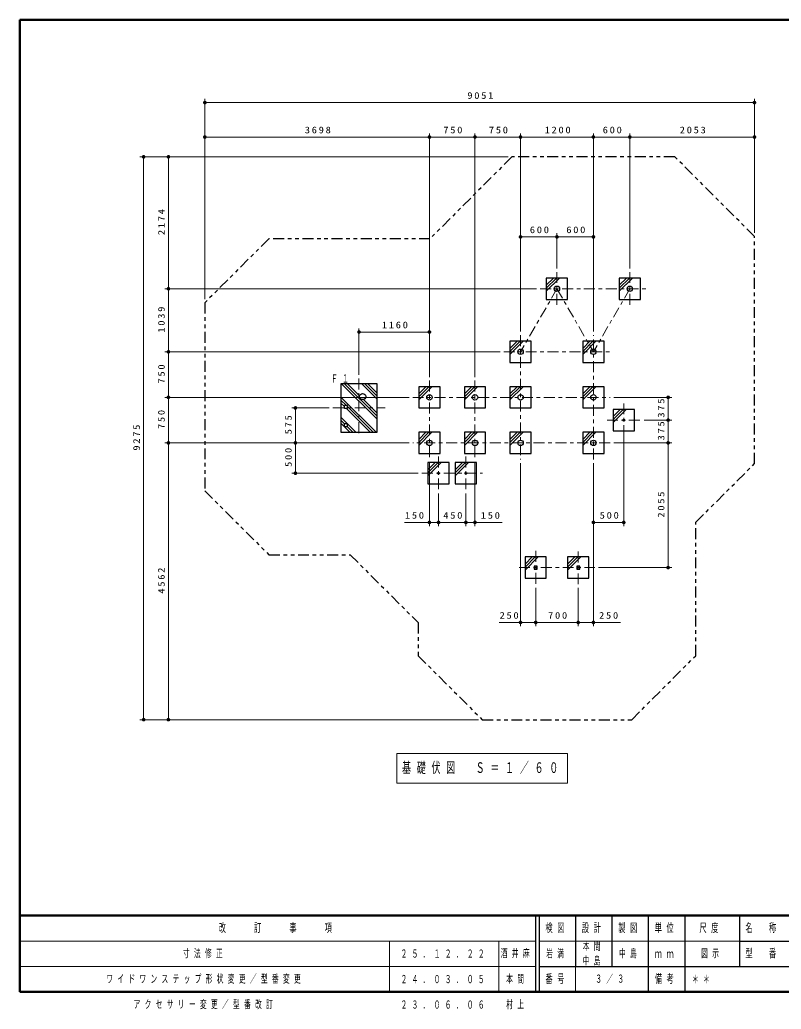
# Model space of a CAD drawing. Units: millimetres on the paper, scale 1:60. Extents: x -385 to 0, y -599 to 267.
# Drawn here: x -385 to -176, y -598.7 to -327 of the extents above; entities that cross this region are included whole.
import ezdxf

# ---------------------------------------------------------------- set-up
doc = ezdxf.new("R2010")
doc.units = ezdxf.units.MM
doc.linetypes.add('USER2', pattern=[6, 3, -1, 1, -1])
doc.linetypes.add('USER3', pattern=[8, 3, -1, 1, -1, 1, -1])
doc.layers.add('LY_1', color=7, linetype='Continuous', lineweight=25)
doc.styles.add('ＭＳ ゴシック', font='')
doc.styles.get('ＭＳ ゴシック').set_extended_font_data('MS Gothic')

# ---------------------------------------------------------------- blocks, each defined once
blk = doc.blocks.new('filled_dot')
at = {"color": 0, "linetype": 'Continuous', "lineweight": -2, "const_width": 1.25}
blk.add_lwpolyline([(-0.625, 0, 1), (0.625, 0, 1)], format="xyb", close=True, dxfattribs=at)

msp = doc.modelspace()

# ---------------------------------------------------------------- linework, layer by layer
at = {"layer": 'LY_1', "lineweight": 50}
for p, q in [((-385, -327), (-385, -594)), ((0, -327), (-385, -327)), ((-385, -573), (0, -573)), ((-385, -594), (0, -594))]:
    msp.add_line(p, q, dxfattribs=at)
at = {"layer": 'LY_1', "lineweight": 13}
for p, q in [((-334.21, -403.702), (-334.21, -348.735)), ((-334.21, -349.735), (-183.367, -349.735)), ((-183.367, -385.487), (-183.367, -348.735)), ((-272.576, -425.105), (-272.576, -358.201)), ((-260.076, -425.105), (-260.076, -358.201)), ((-247.576, -412.605), (-247.576, -358.201)), ((-227.576, -412.605), (-227.576, -358.201)), ((-217.576, -395.284), (-217.576, -358.201)), ((-217.576, -395.284), (-217.576, -358.201)), ((-183.367, -385.487), (-183.367, -358.201)), ((-334.21, -359.201), (-272.576, -359.201)), ((-272.576, -359.201), (-260.076, -359.201)), ((-260.076, -359.201), (-247.576, -359.201)), ((-247.576, -359.201), (-227.576, -359.201)), ((-227.576, -359.201), (-217.576, -359.201)), ((-217.576, -359.201), (-183.367, -359.201)), ((-250.932, -364.634), (-352.019, -364.634)), ((-351.019, -519.214), (-351.019, -364.634)), ((-250.932, -364.634), (-345.21, -364.634)), ((-344.21, -400.868), (-344.21, -364.634)), ((-237.576, -395.284), (-237.576, -385.619)), ((-247.576, -386.619), (-237.576, -386.619)), ((-237.576, -386.619), (-227.576, -386.619)), ((-240.492, -399.921), (-238.522, -397.951)), ((-240.492, -400.746), (-237.697, -397.951)), ((-240.492, -401.571), (-236.873, -397.951)), ((-220.492, -399.921), (-218.522, -397.951)), ((-220.492, -400.746), (-217.697, -397.951)), ((-220.492, -401.571), (-216.873, -397.951)), ((-243.159, -400.868), (-345.21, -400.868)), ((-344.21, -418.188), (-344.21, -400.868)), ((-291.909, -424.504), (-291.909, -411.749)), ((-291.909, -412.749), (-272.576, -412.749)), ((-272.576, -425.105), (-272.576, -411.749)), ((-250.492, -417.242), (-248.522, -415.272)), ((-250.492, -418.067), (-247.697, -415.272)), ((-250.492, -418.891), (-246.873, -415.272)), ((-230.492, -417.242), (-228.522, -415.272)), ((-230.492, -418.067), (-227.697, -415.272)), ((-230.492, -418.891), (-226.873, -415.272)), ((-253.159, -418.188), (-345.21, -418.188)), ((-344.21, -430.688), (-344.21, -418.188)), ((-286.909, -436.722), (-296.693, -426.938)), ((-286.909, -435.897), (-295.868, -426.938)), ((-291.729, -430.252), (-295.043, -426.938)), ((-286.909, -431.197), (-291.168, -426.938)), ((-286.909, -430.372), (-290.343, -426.938)), ((-286.909, -429.547), (-289.518, -426.938)), ((-275.492, -429.742), (-273.522, -427.772)), ((-275.492, -430.567), (-272.697, -427.772)), ((-275.492, -431.391), (-271.873, -427.772)), ((-262.992, -429.742), (-261.022, -427.772)), ((-262.992, -430.567), (-260.197, -427.772)), ((-262.992, -431.391), (-259.373, -427.772)), ((-250.492, -429.742), (-248.522, -427.772)), ((-250.492, -430.567), (-247.697, -427.772)), ((-250.492, -431.391), (-246.873, -427.772)), ((-230.492, -429.742), (-228.522, -427.772)), ((-230.492, -430.567), (-227.697, -427.772)), ((-230.492, -431.391), (-226.873, -427.772)), ((-278.159, -430.688), (-345.21, -430.688)), ((-344.21, -443.188), (-344.21, -430.688)), ((-287.235, -440.272), (-296.909, -430.598)), ((-295.37, -432.962), (-296.909, -431.423)), ((-286.909, -435.072), (-290.699, -431.282)), ((-221.992, -430.688), (-206.059, -430.688)), ((-207.059, -430.688), (-207.059, -436.938)), ((-300.063, -433.605), (-310.354, -433.605)), ((-309.354, -443.188), (-309.354, -433.605)), ((-295.918, -433.238), (-296.909, -432.247)), ((-288.885, -440.272), (-295.362, -433.795)), ((-288.06, -440.272), (-295.085, -433.247)), ((-222.159, -435.992), (-220.189, -434.022)), ((-222.159, -436.817), (-219.364, -434.022)), ((-222.159, -437.641), (-218.539, -434.022)), ((-292.761, -440.272), (-296.909, -436.123)), ((-295.918, -437.939), (-296.909, -436.948)), ((-213.659, -436.938), (-206.059, -436.938)), ((-207.059, -436.938), (-207.059, -443.188)), ((-294.41, -440.272), (-296.909, -437.773)), ((-293.586, -440.272), (-295.062, -438.795)), ((-275.492, -442.242), (-273.522, -440.272)), ((-275.492, -443.067), (-272.697, -440.272)), ((-275.492, -443.891), (-271.873, -440.272)), ((-262.992, -442.242), (-261.022, -440.272)), ((-262.992, -443.067), (-260.197, -440.272)), ((-262.992, -443.891), (-259.373, -440.272)), ((-250.492, -442.242), (-248.522, -440.272)), ((-250.492, -443.067), (-247.697, -440.272)), ((-250.492, -443.891), (-246.873, -440.272)), ((-230.492, -442.242), (-228.522, -440.272)), ((-230.492, -443.067), (-227.697, -440.272)), ((-230.492, -443.891), (-226.873, -440.272)), ((-219.242, -440.855), (-219.242, -466.04)), ((-278.159, -443.188), (-345.21, -443.188)), ((-344.21, -519.214), (-344.21, -443.188)), ((-309.354, -451.522), (-309.354, -443.188)), ((-221.992, -443.188), (-206.059, -443.188)), ((-207.059, -443.188), (-207.059, -477.443)), ((-272.992, -450.575), (-271.022, -448.605)), ((-272.992, -451.4), (-270.197, -448.605)), ((-272.992, -452.225), (-269.373, -448.605)), ((-272.576, -448.772), (-272.576, -466.04)), ((-265.492, -450.575), (-263.522, -448.605)), ((-265.492, -451.4), (-262.697, -448.605)), ((-265.492, -452.225), (-261.873, -448.605)), ((-260.076, -448.772), (-260.076, -466.04)), ((-247.576, -448.805), (-247.576, -493.514)), ((-227.576, -448.805), (-227.576, -493.514)), ((-275.659, -451.522), (-310.354, -451.522)), ((-270.076, -457.105), (-270.076, -466.04)), ((-262.576, -457.105), (-262.576, -466.04)), ((-270.076, -465.04), (-279.444, -465.04)), ((-262.576, -465.04), (-270.076, -465.04)), ((-252.622, -465.04), (-262.576, -465.04)), ((-219.242, -465.04), (-227.576, -465.04)), ((-246.326, -476.496), (-244.356, -474.526)), ((-246.326, -477.321), (-243.531, -474.526)), ((-246.326, -478.146), (-242.706, -474.526)), ((-234.659, -476.496), (-232.689, -474.526)), ((-234.659, -477.321), (-231.864, -474.526)), ((-234.659, -478.146), (-231.039, -474.526)), ((-226.159, -477.443), (-206.059, -477.443)), ((-243.409, -483.026), (-243.409, -493.514)), ((-231.742, -483.026), (-231.742, -493.514)), ((-243.409, -492.514), (-253.469, -492.514)), ((-231.742, -492.514), (-243.409, -492.514)), ((-220.163, -492.514), (-231.742, -492.514)), ((-259.089, -519.214), (-352.019, -519.214)), ((-259.089, -519.214), (-345.21, -519.214)), ((-281.489, -528.481), (-281.489, -536.614)), ((-234.689, -528.481), (-281.489, -528.481)), ((-234.689, -536.614), (-234.689, -528.481)), ((-281.489, -536.614), (-234.689, -536.614)), ((-385, -580), (-243.5, -580)), ((-283.5, -580), (-283.5, -594)), ((-253.5, -580), (-253.5, -594)), ((-242.5, -580), (-187.5, -580)), ((-385, -587), (-243.5, -587)), ((-232.5, -587), (-232.5, -594))]:
    msp.add_line(p, q, dxfattribs=at)
at = {"layer": 'LY_1', "linetype": 'USER2', "lineweight": 13}
for p, q in [((-237.576, -396.284), (-237.576, -405.451)), ((-217.576, -396.284), (-217.576, -405.451)), ((-237.576, -400.868), (-247.576, -418.188)), ((-242.159, -400.868), (-212.992, -400.868)), ((-237.576, -400.868), (-227.576, -418.188)), ((-217.576, -400.868), (-227.576, -418.188)), ((-247.576, -413.605), (-247.576, -447.772)), ((-227.576, -447.772), (-227.576, -413.605)), ((-252.159, -418.188), (-222.992, -418.188)), ((-291.909, -425.504), (-291.909, -441.491)), ((-272.576, -426.105), (-272.576, -447.772)), ((-260.076, -426.105), (-260.076, -447.772)), ((-277.159, -430.688), (-222.992, -430.688)), ((-299.093, -433.605), (-284.725, -433.605)), ((-219.242, -432.355), (-219.242, -441.522)), ((-223.826, -436.938), (-214.659, -436.938)), ((-222.992, -443.188), (-277.159, -443.188)), ((-270.076, -446.938), (-270.076, -456.105)), ((-262.576, -446.938), (-262.576, -456.105)), ((-274.659, -451.522), (-257.992, -451.522)), ((-243.409, -472.86), (-243.409, -482.026)), ((-231.742, -482.026), (-231.742, -472.86)), ((-247.992, -477.443), (-227.159, -477.443))]:
    msp.add_line(p, q, dxfattribs=at)
at = {"layer": 'LY_1'}
for p, q in [((-240.492, -397.951), (-240.492, -403.784)), ((-234.659, -397.951), (-240.492, -397.951)), ((-234.659, -403.784), (-234.659, -397.951)), ((-220.492, -397.951), (-220.492, -403.784)), ((-214.659, -397.951), (-220.492, -397.951)), ((-214.659, -403.784), (-214.659, -397.951)), ((-240.492, -403.784), (-234.659, -403.784)), ((-220.492, -403.784), (-214.659, -403.784)), ((-250.492, -415.272), (-250.492, -421.105)), ((-244.659, -415.272), (-250.492, -415.272)), ((-244.659, -421.105), (-244.659, -415.272)), ((-230.492, -415.272), (-230.492, -421.105)), ((-224.659, -415.272), (-230.492, -415.272)), ((-224.659, -421.105), (-224.659, -415.272)), ((-250.492, -421.105), (-244.659, -421.105)), ((-230.492, -421.105), (-224.659, -421.105)), ((-286.909, -426.938), (-296.909, -426.938)), ((-296.909, -426.938), (-296.909, -440.272)), ((-286.909, -440.272), (-286.909, -426.938)), ((-275.492, -427.772), (-275.492, -433.605)), ((-269.659, -427.772), (-275.492, -427.772)), ((-269.659, -433.605), (-269.659, -427.772)), ((-262.992, -427.772), (-262.992, -433.605)), ((-257.159, -427.772), (-262.992, -427.772)), ((-257.159, -433.605), (-257.159, -427.772)), ((-250.492, -427.772), (-250.492, -433.605)), ((-244.659, -427.772), (-250.492, -427.772)), ((-244.659, -433.605), (-244.659, -427.772)), ((-230.492, -427.772), (-230.492, -433.605)), ((-224.659, -427.772), (-230.492, -427.772)), ((-224.659, -433.605), (-224.659, -427.772)), ((-295.918, -433.795), (-295.918, -432.962)), ((-295.085, -432.962), (-295.918, -432.962)), ((-295.085, -433.795), (-295.918, -433.795)), ((-295.085, -433.795), (-295.085, -432.962)), ((-275.492, -433.605), (-269.659, -433.605)), ((-262.992, -433.605), (-257.159, -433.605)), ((-250.492, -433.605), (-244.659, -433.605)), ((-230.492, -433.605), (-224.659, -433.605)), ((-222.159, -434.022), (-222.159, -439.855)), ((-216.326, -434.022), (-222.159, -434.022)), ((-216.326, -439.855), (-216.326, -434.022)), ((-295.085, -437.962), (-295.918, -437.962)), ((-295.918, -438.795), (-295.918, -437.962)), ((-295.085, -438.795), (-295.918, -438.795)), ((-295.085, -438.795), (-295.085, -437.962)), ((-222.159, -439.855), (-216.326, -439.855)), ((-296.909, -440.272), (-286.909, -440.272)), ((-275.492, -440.272), (-275.492, -446.105)), ((-269.659, -440.272), (-275.492, -440.272)), ((-269.659, -446.105), (-269.659, -440.272)), ((-262.992, -440.272), (-262.992, -446.105)), ((-257.159, -440.272), (-262.992, -440.272)), ((-257.159, -446.105), (-257.159, -440.272)), ((-250.492, -440.272), (-250.492, -446.105)), ((-244.659, -440.272), (-250.492, -440.272)), ((-244.659, -446.105), (-244.659, -440.272)), ((-230.492, -440.272), (-230.492, -446.105)), ((-224.659, -440.272), (-230.492, -440.272)), ((-224.659, -446.105), (-224.659, -440.272)), ((-275.492, -446.105), (-269.659, -446.105)), ((-262.992, -446.105), (-257.159, -446.105)), ((-250.492, -446.105), (-244.659, -446.105)), ((-230.492, -446.105), (-224.659, -446.105)), ((-272.992, -448.605), (-272.992, -454.438)), ((-267.159, -448.605), (-272.992, -448.605)), ((-267.159, -454.438), (-267.159, -448.605)), ((-265.492, -448.605), (-265.492, -454.438)), ((-259.659, -448.605), (-265.492, -448.605)), ((-259.659, -454.438), (-259.659, -448.605)), ((-272.992, -454.438), (-267.159, -454.438)), ((-265.492, -454.438), (-259.659, -454.438)), ((-246.326, -474.526), (-246.326, -480.36)), ((-240.492, -474.526), (-246.326, -474.526)), ((-240.492, -480.36), (-240.492, -474.526)), ((-234.659, -474.526), (-234.659, -480.36)), ((-228.826, -474.526), (-234.659, -474.526)), ((-228.826, -480.36), (-228.826, -474.526)), ((-246.326, -480.36), (-240.492, -480.36)), ((-234.659, -480.36), (-228.826, -480.36)), ((-243.5, -573), (-243.5, -594)), ((-242.5, -573), (-242.5, -594)), ((-232.5, -573), (-232.5, -587)), ((-222.5, -573), (-222.5, -587)), ((-212.5, -573), (-212.5, -594)), ((-202.5, -573), (-202.5, -587)), ((-187.5, -573), (-187.5, -587)), ((-187.5, -580), (-70, -580)), ((-242.5, -587), (0, -587)), ((-202.5, -587), (-202.5, -594))]:
    msp.add_line(p, q, dxfattribs=at)
at = {"layer": 'LY_1', "linetype": 'USER3'}
msp.add_lwpolyline([(-183.367, -448.889), (-183.367, -386.487), (-205.219, -364.634), (-249.932, -364.634), (-272.426, -387.128), (-316.637, -387.128), (-334.21, -404.702), (-334.21, -456.357), (-316.637, -473.931), (-294.296, -473.931), (-275.662, -492.565), (-275.662, -501.641), (-258.089, -519.214), (-217.063, -519.214), (-199.489, -501.641), (-199.489, -465.012)], close=True, dxfattribs=at)
at = {"layer": 'LY_1'}
for points in [[(-243.826, -477.026), (-243.826, -477.86), (-242.992, -477.86), (-242.992, -477.026)], [(-232.159, -477.026), (-232.159, -477.86), (-231.326, -477.86), (-231.326, -477.026)]]:
    msp.add_lwpolyline(points, close=True, dxfattribs=at)
for centre, radius in [((-237.576, -400.868), 0.743), ((-217.576, -400.868), 0.743), ((-247.576, -418.188), 0.743), ((-227.576, -418.188), 0.743), ((-290.909, -430.462), 0.847), ((-272.576, -430.688), 0.743), ((-260.076, -430.688), 0.743), ((-247.576, -430.688), 0.743), ((-227.576, -430.688), 0.743), ((-219.242, -436.938), 0.283), ((-272.576, -443.188), 0.743), ((-260.076, -443.188), 0.743), ((-247.576, -443.188), 0.743), ((-227.576, -443.188), 0.743), ((-270.076, -451.522), 0.227), ((-262.576, -451.522), 0.227)]:
    msp.add_circle(centre, radius, dxfattribs=at)

# ---------------------------------------------------------------- block references
at = {"layer": 'LY_1', "lineweight": 13, "xscale": 0.4, "yscale": 0.4}
for p in [(-334.21, -349.735), (-334.21, -359.201), (-272.576, -359.201), (-260.076, -359.201), (-247.576, -359.201), (-227.576, -359.201), (-217.576, -359.201), (-247.576, -386.619), (-237.576, -386.619), (-291.909, -412.749), (-272.576, -465.04), (-270.076, -465.04), (-262.576, -465.04), (-227.576, -465.04), (-247.576, -492.514), (-243.409, -492.514), (-231.742, -492.514)]:
    msp.add_blockref('filled_dot', p, dxfattribs=at)
for p, rotation in [((-183.367, -349.735), 180), ((-272.576, -359.201), 180), ((-260.076, -359.201), 180), ((-247.576, -359.201), 180), ((-227.576, -359.201), 180), ((-217.576, -359.201), 180), ((-183.367, -359.201), 180), ((-351.019, -364.634), 270), ((-344.21, -364.634), 270), ((-237.576, -386.619), 180), ((-227.576, -386.619), 180), ((-344.21, -400.868), 90), ((-344.21, -400.868), 270), ((-272.576, -412.749), 180), ((-344.21, -418.188), 270), ((-344.21, -418.188), 90), ((-344.21, -430.688), 270), ((-344.21, -430.688), 90), ((-207.059, -430.688), 270), ((-309.354, -433.605), 270), ((-207.059, -436.938), 90), ((-207.059, -436.938), 270), ((-344.21, -443.188), 270), ((-344.21, -443.188), 90), ((-309.354, -443.188), 270), ((-309.354, -443.188), 90), ((-207.059, -443.188), 270), ((-207.059, -443.188), 90), ((-309.354, -451.522), 90), ((-270.076, -465.04), 180), ((-262.576, -465.04), 180), ((-260.076, -465.04), 180), ((-219.242, -465.04), 180), ((-207.059, -477.443), 90), ((-243.409, -492.514), 180), ((-231.742, -492.514), 180), ((-227.576, -492.514), 180), ((-351.019, -519.214), 90), ((-344.21, -519.214), 90)]:
    msp.add_blockref('filled_dot', p, dxfattribs=dict(at, rotation=rotation))

# ---------------------------------------------------------------- texts
at = {"layer": 'LY_1', "style": 'ＭＳ ゴシック'}
for s, insert, char_height, attachment_point in [('\\T1.33;\\W1.15;9051', (-258.365, -348.735), 1.833, 8), ('\\T1.33;\\W1.15;3698', (-302.976, -358.201), 1.833, 8), ('\\T1.33;\\W1.15;750', (-265.911, -358.201), 1.833, 8), ('\\T1.33;\\W1.15;750', (-253.411, -358.201), 1.833, 8), ('\\T1.33;\\W1.15;1200', (-237.155, -358.201), 1.833, 8), ('\\T1.33;\\W1.15;600', (-222.159, -358.201), 1.833, 8), ('\\T1.33;\\W1.15;2053', (-200.062, -358.201), 1.833, 8), ('\\T1.33;\\W1.15;600', (-242.159, -385.619), 1.833, 8), ('\\T1.33;\\W1.15;600', (-232.159, -385.619), 1.833, 8), ('\\T1.33;\\W1.15;1160', (-281.821, -411.749), 1.833, 8), ('\\T1.64;\\W0.6;Ｆ１', (-299.595, -426.631), 2.199, 7), ('\\T1.33;\\W1.15;150', (-276.444, -464.04), 1.833, 8), ('\\T1.33;\\W1.15;450', (-265.911, -464.04), 1.833, 8), ('\\T1.33;\\W1.15;150', (-255.622, -464.04), 1.833, 8), ('\\T1.33;\\W1.15;500', (-222.992, -464.04), 1.833, 8), ('\\T1.33;\\W1.15;250', (-250.469, -491.514), 1.833, 8), ('\\T1.33;\\W1.15;700', (-237.159, -491.514), 1.833, 8), ('\\T1.33;\\W1.15;250', (-223.163, -491.514), 1.833, 8), ('\\T1.64;\\W0.6;基礎伏図\u3000Ｓ＝１／６０', (-280.089, -532.548), 2.933, 4), ('\\T1.64;\\W0.6;改\u3000\u3000訂\u3000\u3000事\u3000\u3000項', (-314.25, -576.5), 2.346, 5), ('\\T1.64;\\W0.6;検図', (-237.5, -576.5), 2.346, 5), ('\\T1.64;\\W0.6;設計', (-227.5, -576.5), 2.346, 5), ('\\T1.64;\\W0.6;製図', (-217.5, -576.5), 2.346, 5), ('\\T1.64;\\W0.6;単位', (-207.5, -576.5), 2.346, 5), ('\\T1.64;\\W0.6;尺度', (-195.25, -576.5), 2.346, 5), ('\\T1.64;\\W0.6;名\u3000称', (-181, -576.5), 2.346, 5), ('\\T1.64;\\W0.6;本間', (-230.5, -581.5), 2.199, 4), ('\\T1.64;\\W0.6;寸法修正', (-340.25, -583.5), 2.199, 4), ('\\T1.64;\\W0.6;２５．１２．２２', (-280.5, -583.5), 2.199, 4), ('\\T1.64;\\W0.6;酒井麻', (-253, -583.5), 2.199, 4), ('\\T1.64;\\W0.6;岩満', (-237.5, -583.5), 2.199, 5), ('\\T1.64;\\W0.6;中島', (-230.5, -585.5), 2.199, 4), ('\\T1.64;\\W0.6;中島', (-217.5, -583.5), 2.199, 5), ('\\T1.64;\\W0.6;ｍｍ', (-207.5, -583.5), 2.346, 5), ('\\T1.64;\\W0.6;図示', (-198, -583.5), 2.199, 4), ('\\T1.64;\\W0.6;型\u3000番', (-181, -583.5), 2.346, 5), ('\\T1.64;\\W0.6;ワイドワンステップ形状変更／型番変更', (-361.25, -590.5), 2.199, 4), ('\\T1.64;\\W0.6;２４．０３．０５', (-280.5, -590.5), 2.199, 4), ('\\T1.64;\\W0.6;本間', (-251.5, -590.5), 2.199, 4), ('\\T1.64;\\W0.6;番号', (-237.5, -590.5), 2.346, 5), ('\\T1.64;\\W0.6;３／３', (-222.5, -590.5), 2.199, 5), ('\\T1.64;\\W0.6;備考', (-207.5, -590.5), 2.346, 5), ('\\T1.64;\\W0.6;＊＊', (-200.5, -590.5), 2.199, 4), ('\\T1.64;\\W0.6;アクセサリー変更／型番改訂', (-353.75, -597.5), 2.199, 4), ('\\T1.64;\\W0.6;２３．０６．０６', (-280.5, -597.5), 2.199, 4), ('\\T1.64;\\W0.6;村上', (-251.5, -597.5), 2.199, 4)]:
    msp.add_mtext(s, dxfattribs=dict(at, insert=insert, char_height=char_height, attachment_point=attachment_point))
at = {"layer": 'LY_1', "char_height": 1.833, "attachment_point": 8, "rotation": 90, "style": 'ＭＳ ゴシック'}
for s, insert in [('\\T1.33;\\W1.15;2174', (-345.21, -382.323)), ('\\T1.33;\\W1.15;1039', (-345.21, -409.105)), ('\\T1.33;\\W1.15;750', (-345.21, -424.023)), ('\\T1.33;\\W1.15;375', (-208.059, -433.397)), ('\\T1.33;\\W1.15;750', (-345.21, -436.523)), ('\\T1.33;\\W1.15;575', (-310.354, -437.98)), ('\\T1.33;\\W1.15;375', (-208.059, -439.647)), ('\\T1.33;\\W1.15;9275', (-352.019, -441.508)), ('\\T1.33;\\W1.15;500', (-310.354, -446.938)), ('\\T1.33;\\W1.15;2055', (-208.059, -459.906)), ('\\T1.33;\\W1.15;4562', (-345.21, -480.785))]:
    msp.add_mtext(s, dxfattribs=dict(at, insert=insert))

doc.saveas('drawing.dxf')
